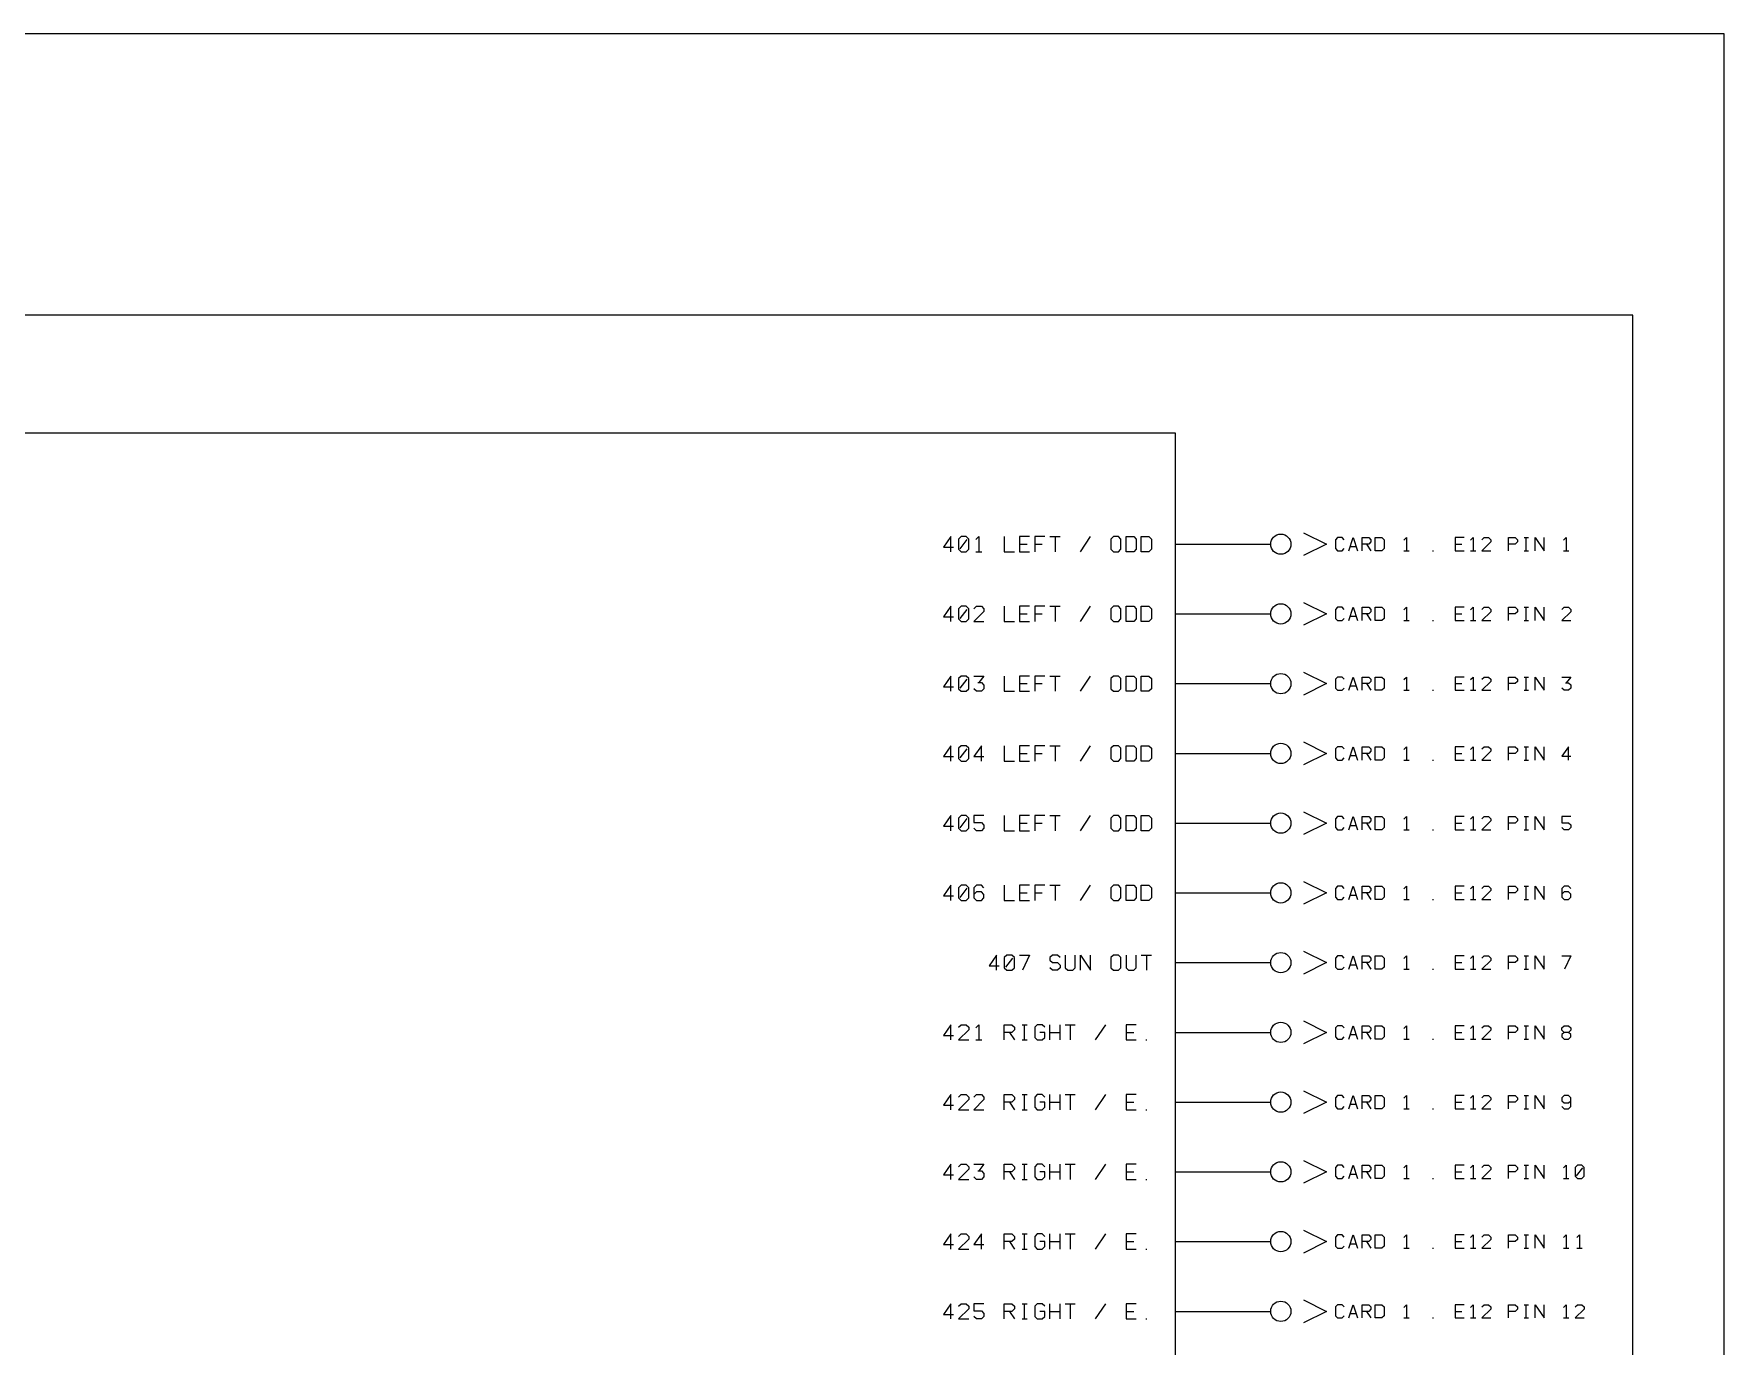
# Model space of a CAD drawing. Header units: millimetres. Extents: x 10 to 543, y 10 to 845.
# Drawn here: x 276.1 to 542.6, y 637.8 to 844.8 of the extents above; entities that cross this region are included whole.
import ezdxf

# ---------------------------------------------------------------- set-up
doc = ezdxf.new("R2010")
doc.units = ezdxf.units.MM
for name, color, linetype, lineweight in [('DEVICE', 7, 'CONTINUOUS', 25), ('GROUP', 6, 'CONTINUOUS', 25), ('LABEL', 8, 'CONTINUOUS', 25), ('POINT', 4, 'CONTINUOUS', 25), ('PORT_OUT', 30, 'CONTINUOUS', 25), ('PORTAL', 2, 'CONTINUOUS', 25), ('SHEET', 7, 'CONTINUOUS', 25)]:
    doc.layers.add(name, color=color, linetype=linetype, lineweight=lineweight)

msp = doc.modelspace()

# ---------------------------------------------------------------- linework, layer by layer
at = {"layer": 'DEVICE'}
msp.add_lwpolyline([(96.1, 48.8), (456.1, 48.8), (456.1, 781.8), (96.1, 781.8)], close=True, dxfattribs=at)
at = {"layer": 'GROUP'}
msp.add_lwpolyline([(24, 24), (528.2, 24), (528.2, 800.4), (24, 800.4)], close=True, dxfattribs=at)
at = {"layer": 'LABEL'}
for points in [[(420.7, 763.1), (420.7, 765.5), (419.5, 763.82), (421.1, 763.82)], [(422.3, 763.1), (423.1, 763.1), (423.5, 763.5), (423.5, 765.1), (423.1, 765.5), (422.3, 765.5), (421.9, 765.1), (421.9, 763.5), (422.3, 763.1)], [(422.14, 763.58), (423.26, 765.02)], [(424.62, 765.02), (425.1, 765.5), (425.1, 763.1)], [(429.1, 765.5), (429.1, 763.1), (430.7, 763.1)], [(433.1, 765.5), (431.5, 765.5), (431.5, 763.1), (433.1, 763.1)], [(435.5, 765.5), (433.9, 765.5), (433.9, 763.1)], [(436.3, 765.5), (437.9, 765.5)], [(437.1, 765.5), (437.1, 763.1)], [(441.1, 763.1), (442.7, 765.5)], [(446.3, 763.1), (447.1, 763.1), (447.5, 763.5), (447.5, 765.1), (447.1, 765.5), (446.3, 765.5), (445.9, 765.1), (445.9, 763.5), (446.3, 763.1)], [(448.3, 763.1), (448.3, 765.5), (449.5, 765.5), (449.9, 765.1), (449.9, 763.5), (449.5, 763.1), (448.3, 763.1)], [(450.7, 763.1), (450.7, 765.5), (451.9, 765.5), (452.3, 765.1), (452.3, 763.5), (451.9, 763.1), (450.7, 763.1)], [(424.62, 763.1), (425.58, 763.1)], [(431.5, 764.3), (432.7, 764.3)], [(433.9, 764.3), (435.1, 764.3)], [(420.7, 752.1), (420.7, 754.5), (419.5, 752.82), (421.1, 752.82)], [(422.3, 752.1), (423.1, 752.1), (423.5, 752.5), (423.5, 754.1), (423.1, 754.5), (422.3, 754.5), (421.9, 754.1), (421.9, 752.5), (422.3, 752.1)], [(424.3, 754.1), (424.7, 754.5), (425.5, 754.5), (425.9, 754.1), (425.9, 753.7), (424.3, 752.1), (425.9, 752.1)], [(429.1, 754.5), (429.1, 752.1), (430.7, 752.1)], [(433.1, 754.5), (431.5, 754.5), (431.5, 752.1), (433.1, 752.1)], [(435.5, 754.5), (433.9, 754.5), (433.9, 752.1)], [(436.3, 754.5), (437.9, 754.5)], [(437.1, 754.5), (437.1, 752.1)], [(441.1, 752.1), (442.7, 754.5)], [(446.3, 752.1), (447.1, 752.1), (447.5, 752.5), (447.5, 754.1), (447.1, 754.5), (446.3, 754.5), (445.9, 754.1), (445.9, 752.5), (446.3, 752.1)], [(448.3, 752.1), (448.3, 754.5), (449.5, 754.5), (449.9, 754.1), (449.9, 752.5), (449.5, 752.1), (448.3, 752.1)], [(450.7, 752.1), (450.7, 754.5), (451.9, 754.5), (452.3, 754.1), (452.3, 752.5), (451.9, 752.1), (450.7, 752.1)], [(422.14, 752.58), (423.26, 754.02)], [(431.5, 753.3), (432.7, 753.3)], [(433.9, 753.3), (435.1, 753.3)], [(420.7, 741.1), (420.7, 743.5), (419.5, 741.82), (421.1, 741.82)], [(422.3, 741.1), (423.1, 741.1), (423.5, 741.5), (423.5, 743.1), (423.1, 743.5), (422.3, 743.5), (421.9, 743.1), (421.9, 741.5), (422.3, 741.1)], [(422.14, 741.58), (423.26, 743.02)], [(424.3, 743.5), (425.9, 743.5), (425.1, 742.46)], [(424.94, 742.46), (425.5, 742.46), (425.9, 742.06), (425.9, 741.5), (425.5, 741.1), (424.7, 741.1), (424.3, 741.5)], [(429.1, 743.5), (429.1, 741.1), (430.7, 741.1)], [(433.1, 743.5), (431.5, 743.5), (431.5, 741.1), (433.1, 741.1)], [(431.5, 742.3), (432.7, 742.3)], [(435.5, 743.5), (433.9, 743.5), (433.9, 741.1)], [(433.9, 742.3), (435.1, 742.3)], [(436.3, 743.5), (437.9, 743.5)], [(437.1, 743.5), (437.1, 741.1)], [(441.1, 741.1), (442.7, 743.5)], [(446.3, 741.1), (447.1, 741.1), (447.5, 741.5), (447.5, 743.1), (447.1, 743.5), (446.3, 743.5), (445.9, 743.1), (445.9, 741.5), (446.3, 741.1)], [(448.3, 741.1), (448.3, 743.5), (449.5, 743.5), (449.9, 743.1), (449.9, 741.5), (449.5, 741.1), (448.3, 741.1)], [(450.7, 741.1), (450.7, 743.5), (451.9, 743.5), (452.3, 743.1), (452.3, 741.5), (451.9, 741.1), (450.7, 741.1)], [(420.7, 730.1), (420.7, 732.5), (419.5, 730.82), (421.1, 730.82)], [(422.3, 730.1), (423.1, 730.1), (423.5, 730.5), (423.5, 732.1), (423.1, 732.5), (422.3, 732.5), (421.9, 732.1), (421.9, 730.5), (422.3, 730.1)], [(422.14, 730.58), (423.26, 732.02)], [(425.5, 730.1), (425.5, 732.5), (424.3, 730.82), (425.9, 730.82)], [(429.1, 732.5), (429.1, 730.1), (430.7, 730.1)], [(433.1, 732.5), (431.5, 732.5), (431.5, 730.1), (433.1, 730.1)], [(431.5, 731.3), (432.7, 731.3)], [(435.5, 732.5), (433.9, 732.5), (433.9, 730.1)], [(433.9, 731.3), (435.1, 731.3)], [(436.3, 732.5), (437.9, 732.5)], [(437.1, 732.5), (437.1, 730.1)], [(441.1, 730.1), (442.7, 732.5)], [(446.3, 730.1), (447.1, 730.1), (447.5, 730.5), (447.5, 732.1), (447.1, 732.5), (446.3, 732.5), (445.9, 732.1), (445.9, 730.5), (446.3, 730.1)], [(448.3, 730.1), (448.3, 732.5), (449.5, 732.5), (449.9, 732.1), (449.9, 730.5), (449.5, 730.1), (448.3, 730.1)], [(450.7, 730.1), (450.7, 732.5), (451.9, 732.5), (452.3, 732.1), (452.3, 730.5), (451.9, 730.1), (450.7, 730.1)], [(420.7, 719.1), (420.7, 721.5), (419.5, 719.82), (421.1, 719.82)], [(422.3, 719.1), (423.1, 719.1), (423.5, 719.5), (423.5, 721.1), (423.1, 721.5), (422.3, 721.5), (421.9, 721.1), (421.9, 719.5), (422.3, 719.1)], [(422.14, 719.58), (423.26, 721.02)], [(425.9, 721.5), (424.3, 721.5), (424.3, 720.38), (425.5, 720.38), (425.9, 719.98), (425.9, 719.5), (425.5, 719.1), (424.7, 719.1), (424.3, 719.5)], [(429.1, 721.5), (429.1, 719.1), (430.7, 719.1)], [(433.1, 721.5), (431.5, 721.5), (431.5, 719.1), (433.1, 719.1)], [(431.5, 720.3), (432.7, 720.3)], [(435.5, 721.5), (433.9, 721.5), (433.9, 719.1)], [(433.9, 720.3), (435.1, 720.3)], [(436.3, 721.5), (437.9, 721.5)], [(437.1, 721.5), (437.1, 719.1)], [(441.1, 719.1), (442.7, 721.5)], [(446.3, 719.1), (447.1, 719.1), (447.5, 719.5), (447.5, 721.1), (447.1, 721.5), (446.3, 721.5), (445.9, 721.1), (445.9, 719.5), (446.3, 719.1)], [(448.3, 719.1), (448.3, 721.5), (449.5, 721.5), (449.9, 721.1), (449.9, 719.5), (449.5, 719.1), (448.3, 719.1)], [(450.7, 719.1), (450.7, 721.5), (451.9, 721.5), (452.3, 721.1), (452.3, 719.5), (451.9, 719.1), (450.7, 719.1)], [(420.7, 708.1), (420.7, 710.5), (419.5, 708.82), (421.1, 708.82)], [(422.3, 708.1), (423.1, 708.1), (423.5, 708.5), (423.5, 710.1), (423.1, 710.5), (422.3, 710.5), (421.9, 710.1), (421.9, 708.5), (422.3, 708.1)], [(422.14, 708.58), (423.26, 710.02)], [(425.9, 710.1), (425.5, 710.5), (424.7, 710.5), (424.3, 710.1), (424.3, 708.5), (424.7, 708.1), (425.5, 708.1), (425.9, 708.5), (425.9, 709.06), (425.5, 709.46), (424.7, 709.46), (424.3, 709.06)], [(429.1, 710.5), (429.1, 708.1), (430.7, 708.1)], [(433.1, 710.5), (431.5, 710.5), (431.5, 708.1), (433.1, 708.1)], [(431.5, 709.3), (432.7, 709.3)], [(435.5, 710.5), (433.9, 710.5), (433.9, 708.1)], [(433.9, 709.3), (435.1, 709.3)], [(436.3, 710.5), (437.9, 710.5)], [(437.1, 710.5), (437.1, 708.1)], [(441.1, 708.1), (442.7, 710.5)], [(446.3, 708.1), (447.1, 708.1), (447.5, 708.5), (447.5, 710.1), (447.1, 710.5), (446.3, 710.5), (445.9, 710.1), (445.9, 708.5), (446.3, 708.1)], [(448.3, 708.1), (448.3, 710.5), (449.5, 710.5), (449.9, 710.1), (449.9, 708.5), (449.5, 708.1), (448.3, 708.1)], [(450.7, 708.1), (450.7, 710.5), (451.9, 710.5), (452.3, 710.1), (452.3, 708.5), (451.9, 708.1), (450.7, 708.1)], [(427.9, 697.1), (427.9, 699.5), (426.7, 697.82), (428.3, 697.82)], [(429.5, 697.1), (430.3, 697.1), (430.7, 697.5), (430.7, 699.1), (430.3, 699.5), (429.5, 699.5), (429.1, 699.1), (429.1, 697.5), (429.5, 697.1)], [(429.34, 697.58), (430.46, 699.02)], [(431.5, 699.5), (433.1, 699.5), (431.98, 697.1)], [(437.9, 699.1), (437.5, 699.5), (436.7, 699.5), (436.3, 699.1), (436.3, 698.7), (436.7, 698.3), (437.5, 698.3), (437.9, 697.9), (437.9, 697.5), (437.5, 697.1), (436.7, 697.1), (436.3, 697.5)], [(438.7, 699.5), (438.7, 697.5), (439.1, 697.1), (439.9, 697.1), (440.3, 697.5), (440.3, 699.5)], [(441.1, 697.1), (441.1, 699.5), (442.7, 697.1), (442.7, 699.5)], [(446.3, 697.1), (447.1, 697.1), (447.5, 697.5), (447.5, 699.1), (447.1, 699.5), (446.3, 699.5), (445.9, 699.1), (445.9, 697.5), (446.3, 697.1)], [(448.3, 699.5), (448.3, 697.5), (448.7, 697.1), (449.5, 697.1), (449.9, 697.5), (449.9, 699.5)], [(450.7, 699.5), (452.3, 699.5)], [(451.5, 699.5), (451.5, 697.1)], [(420.7, 686.1), (420.7, 688.5), (419.5, 686.82), (421.1, 686.82)], [(421.9, 688.1), (422.3, 688.5), (423.1, 688.5), (423.5, 688.1), (423.5, 687.7), (421.9, 686.1), (423.5, 686.1)], [(424.62, 688.02), (425.1, 688.5), (425.1, 686.1)], [(429.1, 686.1), (429.1, 688.5), (430.3, 688.5), (430.7, 688.1), (430.7, 687.7), (430.3, 687.3), (429.1, 687.3)], [(431.9, 688.5), (432.7, 688.5)], [(432.3, 686.1), (432.3, 688.5)], [(435.5, 688.1), (435.1, 688.5), (434.3, 688.5), (433.9, 688.1), (433.9, 686.5), (434.3, 686.1), (435.1, 686.1), (435.5, 686.5), (435.5, 687.3), (434.7, 687.3)], [(436.3, 686.1), (436.3, 688.5)], [(437.9, 686.1), (437.9, 688.5)], [(438.7, 688.5), (440.3, 688.5)], [(439.5, 688.5), (439.5, 686.1)], [(443.5, 686.1), (445.1, 688.5)], [(449.9, 688.5), (448.3, 688.5), (448.3, 686.1), (449.9, 686.1)], [(424.62, 686.1), (425.58, 686.1)], [(429.9, 687.3), (430.7, 686.1)], [(431.9, 686.1), (432.7, 686.1)], [(436.3, 687.3), (437.9, 687.3)], [(448.3, 687.3), (449.5, 687.3)], [(451.42, 686.1), (451.58, 686.1)], [(420.7, 675.1), (420.7, 677.5), (419.5, 675.82), (421.1, 675.82)], [(421.9, 677.1), (422.3, 677.5), (423.1, 677.5), (423.5, 677.1), (423.5, 676.7), (421.9, 675.1), (423.5, 675.1)], [(424.3, 677.1), (424.7, 677.5), (425.5, 677.5), (425.9, 677.1), (425.9, 676.7), (424.3, 675.1), (425.9, 675.1)], [(429.1, 675.1), (429.1, 677.5), (430.3, 677.5), (430.7, 677.1), (430.7, 676.7), (430.3, 676.3), (429.1, 676.3)], [(431.9, 677.5), (432.7, 677.5)], [(432.3, 675.1), (432.3, 677.5)], [(435.5, 677.1), (435.1, 677.5), (434.3, 677.5), (433.9, 677.1), (433.9, 675.5), (434.3, 675.1), (435.1, 675.1), (435.5, 675.5), (435.5, 676.3), (434.7, 676.3)], [(436.3, 675.1), (436.3, 677.5)], [(437.9, 675.1), (437.9, 677.5)], [(438.7, 677.5), (440.3, 677.5)], [(439.5, 677.5), (439.5, 675.1)], [(443.5, 675.1), (445.1, 677.5)], [(449.9, 677.5), (448.3, 677.5), (448.3, 675.1), (449.9, 675.1)], [(429.9, 676.3), (430.7, 675.1)], [(431.9, 675.1), (432.7, 675.1)], [(436.3, 676.3), (437.9, 676.3)], [(448.3, 676.3), (449.5, 676.3)], [(451.42, 675.1), (451.58, 675.1)], [(420.7, 664.1), (420.7, 666.5), (419.5, 664.82), (421.1, 664.82)], [(421.9, 666.1), (422.3, 666.5), (423.1, 666.5), (423.5, 666.1), (423.5, 665.7), (421.9, 664.1), (423.5, 664.1)], [(424.3, 666.5), (425.9, 666.5), (425.1, 665.46)], [(429.1, 664.1), (429.1, 666.5), (430.3, 666.5), (430.7, 666.1), (430.7, 665.7), (430.3, 665.3), (429.1, 665.3)], [(431.9, 666.5), (432.7, 666.5)], [(432.3, 664.1), (432.3, 666.5)], [(435.5, 666.1), (435.1, 666.5), (434.3, 666.5), (433.9, 666.1), (433.9, 664.5), (434.3, 664.1), (435.1, 664.1), (435.5, 664.5), (435.5, 665.3), (434.7, 665.3)], [(436.3, 664.1), (436.3, 666.5)], [(437.9, 664.1), (437.9, 666.5)], [(438.7, 666.5), (440.3, 666.5)], [(439.5, 666.5), (439.5, 664.1)], [(443.5, 664.1), (445.1, 666.5)], [(449.9, 666.5), (448.3, 666.5), (448.3, 664.1), (449.9, 664.1)], [(424.94, 665.46), (425.5, 665.46), (425.9, 665.06), (425.9, 664.5), (425.5, 664.1), (424.7, 664.1), (424.3, 664.5)], [(429.9, 665.3), (430.7, 664.1)], [(431.9, 664.1), (432.7, 664.1)], [(436.3, 665.3), (437.9, 665.3)], [(448.3, 665.3), (449.5, 665.3)], [(451.42, 664.1), (451.58, 664.1)], [(420.7, 653.1), (420.7, 655.5), (419.5, 653.82), (421.1, 653.82)], [(421.9, 655.1), (422.3, 655.5), (423.1, 655.5), (423.5, 655.1), (423.5, 654.7), (421.9, 653.1), (423.5, 653.1)], [(425.5, 653.1), (425.5, 655.5), (424.3, 653.82), (425.9, 653.82)], [(429.1, 653.1), (429.1, 655.5), (430.3, 655.5), (430.7, 655.1), (430.7, 654.7), (430.3, 654.3), (429.1, 654.3)], [(429.9, 654.3), (430.7, 653.1)], [(431.9, 655.5), (432.7, 655.5)], [(431.9, 653.1), (432.7, 653.1)], [(432.3, 653.1), (432.3, 655.5)], [(435.5, 655.1), (435.1, 655.5), (434.3, 655.5), (433.9, 655.1), (433.9, 653.5), (434.3, 653.1), (435.1, 653.1), (435.5, 653.5), (435.5, 654.3), (434.7, 654.3)], [(436.3, 653.1), (436.3, 655.5)], [(436.3, 654.3), (437.9, 654.3)], [(437.9, 653.1), (437.9, 655.5)], [(438.7, 655.5), (440.3, 655.5)], [(439.5, 655.5), (439.5, 653.1)], [(443.5, 653.1), (445.1, 655.5)], [(449.9, 655.5), (448.3, 655.5), (448.3, 653.1), (449.9, 653.1)], [(448.3, 654.3), (449.5, 654.3)], [(451.42, 653.1), (451.58, 653.1)], [(420.7, 642.1), (420.7, 644.5), (419.5, 642.82), (421.1, 642.82)], [(421.9, 644.1), (422.3, 644.5), (423.1, 644.5), (423.5, 644.1), (423.5, 643.7), (421.9, 642.1), (423.5, 642.1)], [(425.9, 644.5), (424.3, 644.5), (424.3, 643.38), (425.5, 643.38), (425.9, 642.98), (425.9, 642.5), (425.5, 642.1), (424.7, 642.1), (424.3, 642.5)], [(429.1, 642.1), (429.1, 644.5), (430.3, 644.5), (430.7, 644.1), (430.7, 643.7), (430.3, 643.3), (429.1, 643.3)], [(429.9, 643.3), (430.7, 642.1)], [(431.9, 644.5), (432.7, 644.5)], [(432.3, 642.1), (432.3, 644.5)], [(435.5, 644.1), (435.1, 644.5), (434.3, 644.5), (433.9, 644.1), (433.9, 642.5), (434.3, 642.1), (435.1, 642.1), (435.5, 642.5), (435.5, 643.3), (434.7, 643.3)], [(436.3, 642.1), (436.3, 644.5)], [(436.3, 643.3), (437.9, 643.3)], [(437.9, 642.1), (437.9, 644.5)], [(438.7, 644.5), (440.3, 644.5)], [(439.5, 644.5), (439.5, 642.1)], [(443.5, 642.1), (445.1, 644.5)], [(449.9, 644.5), (448.3, 644.5), (448.3, 642.1), (449.9, 642.1)], [(448.3, 643.3), (449.5, 643.3)], [(431.9, 642.1), (432.7, 642.1)], [(451.42, 642.1), (451.58, 642.1)]]:
    msp.add_lwpolyline(points, dxfattribs=at)
at = {"layer": 'POINT'}
for centre in [(472.7, 764.3), (472.7, 753.3), (472.7, 742.3), (472.7, 731.3), (472.7, 720.3), (472.7, 709.3), (472.7, 698.3), (472.7, 687.3), (472.7, 676.3), (472.7, 665.3), (472.7, 654.3), (472.7, 643.3)]:
    msp.add_circle(centre, 1.6, dxfattribs=at)
at = {"layer": 'PORT_OUT'}
for p, q in [((456.1, 764.3), (471.1, 764.3)), ((456.1, 753.3), (471.1, 753.3)), ((456.1, 742.3), (471.1, 742.3)), ((456.1, 731.3), (471.1, 731.3)), ((456.1, 720.3), (471.1, 720.3)), ((456.1, 709.3), (471.1, 709.3)), ((456.1, 698.3), (471.1, 698.3)), ((456.1, 687.3), (471.1, 687.3)), ((456.1, 676.3), (471.1, 676.3)), ((456.1, 665.3), (471.1, 665.3)), ((456.1, 654.3), (471.1, 654.3)), ((456.1, 643.3), (471.1, 643.3))]:
    msp.add_line(p, q, dxfattribs=at)
at = {"layer": 'PORTAL'}
for points in [[(476.3, 766.1), (479.9, 764.3), (476.3, 762.5)], [(482.7, 765), (482.35, 765.35), (481.65, 765.35), (481.3, 765), (481.3, 763.6), (481.65, 763.25), (482.35, 763.25), (482.7, 763.6)], [(483.4, 763.25), (484.1, 765.35), (484.8, 763.25)], [(485.5, 763.25), (485.5, 765.35), (486.55, 765.35), (486.9, 765), (486.9, 764.65), (486.55, 764.3), (485.5, 764.3)], [(487.6, 763.25), (487.6, 765.35), (488.65, 765.35), (489, 765), (489, 763.6), (488.65, 763.25), (487.6, 763.25)], [(492.08, 764.93), (492.5, 765.35), (492.5, 763.25)], [(501.6, 765.35), (500.2, 765.35), (500.2, 763.25), (501.6, 763.25)], [(502.58, 764.93), (503, 765.35), (503, 763.25)], [(504.4, 765), (504.75, 765.35), (505.45, 765.35), (505.8, 765), (505.8, 764.65), (504.4, 763.25), (505.8, 763.25)], [(508.6, 763.25), (508.6, 765.35), (509.65, 765.35), (510, 765), (510, 764.65), (509.65, 764.3), (508.6, 764.3)], [(511.05, 765.35), (511.75, 765.35)], [(511.4, 763.25), (511.4, 765.35)], [(512.8, 763.25), (512.8, 765.35), (514.2, 763.25), (514.2, 765.35)], [(517.28, 764.93), (517.7, 765.35), (517.7, 763.25)], [(483.64, 763.95), (484.56, 763.95)], [(486.2, 764.3), (486.9, 763.25)], [(492.08, 763.25), (492.92, 763.25)], [(496.63, 763.25), (496.77, 763.25)], [(500.2, 764.3), (501.25, 764.3)], [(502.58, 763.25), (503.42, 763.25)], [(511.05, 763.25), (511.75, 763.25)], [(517.28, 763.25), (518.12, 763.25)], [(476.3, 755.1), (479.9, 753.3), (476.3, 751.5)], [(482.7, 754), (482.35, 754.35), (481.65, 754.35), (481.3, 754), (481.3, 752.6), (481.65, 752.25), (482.35, 752.25), (482.7, 752.6)], [(483.4, 752.25), (484.1, 754.35), (484.8, 752.25)], [(485.5, 752.25), (485.5, 754.35), (486.55, 754.35), (486.9, 754), (486.9, 753.65), (486.55, 753.3), (485.5, 753.3)], [(487.6, 752.25), (487.6, 754.35), (488.65, 754.35), (489, 754), (489, 752.6), (488.65, 752.25), (487.6, 752.25)], [(492.08, 753.93), (492.5, 754.35), (492.5, 752.25)], [(501.6, 754.35), (500.2, 754.35), (500.2, 752.25), (501.6, 752.25)], [(502.58, 753.93), (503, 754.35), (503, 752.25)], [(504.4, 754), (504.75, 754.35), (505.45, 754.35), (505.8, 754), (505.8, 753.65), (504.4, 752.25), (505.8, 752.25)], [(508.6, 752.25), (508.6, 754.35), (509.65, 754.35), (510, 754), (510, 753.65), (509.65, 753.3), (508.6, 753.3)], [(511.05, 754.35), (511.75, 754.35)], [(511.4, 752.25), (511.4, 754.35)], [(512.8, 752.25), (512.8, 754.35), (514.2, 752.25), (514.2, 754.35)], [(517, 754), (517.35, 754.35), (518.05, 754.35), (518.4, 754), (518.4, 753.65), (517, 752.25), (518.4, 752.25)], [(483.64, 752.95), (484.56, 752.95)], [(486.2, 753.3), (486.9, 752.25)], [(492.08, 752.25), (492.92, 752.25)], [(496.63, 752.25), (496.77, 752.25)], [(500.2, 753.3), (501.25, 753.3)], [(502.58, 752.25), (503.42, 752.25)], [(511.05, 752.25), (511.75, 752.25)], [(476.3, 744.1), (479.9, 742.3), (476.3, 740.5)], [(482.7, 743), (482.35, 743.35), (481.65, 743.35), (481.3, 743), (481.3, 741.6), (481.65, 741.25), (482.35, 741.25), (482.7, 741.6)], [(483.4, 741.25), (484.1, 743.35), (484.8, 741.25)], [(483.64, 741.95), (484.56, 741.95)], [(485.5, 741.25), (485.5, 743.35), (486.55, 743.35), (486.9, 743), (486.9, 742.65), (486.55, 742.3), (485.5, 742.3)], [(486.2, 742.3), (486.9, 741.25)], [(487.6, 741.25), (487.6, 743.35), (488.65, 743.35), (489, 743), (489, 741.6), (488.65, 741.25), (487.6, 741.25)], [(492.08, 742.93), (492.5, 743.35), (492.5, 741.25)], [(492.08, 741.25), (492.92, 741.25)], [(496.63, 741.25), (496.77, 741.25)], [(501.6, 743.35), (500.2, 743.35), (500.2, 741.25), (501.6, 741.25)], [(500.2, 742.3), (501.25, 742.3)], [(502.58, 742.93), (503, 743.35), (503, 741.25)], [(502.58, 741.25), (503.42, 741.25)], [(504.4, 743), (504.75, 743.35), (505.45, 743.35), (505.8, 743), (505.8, 742.65), (504.4, 741.25), (505.8, 741.25)], [(508.6, 741.25), (508.6, 743.35), (509.65, 743.35), (510, 743), (510, 742.65), (509.65, 742.3), (508.6, 742.3)], [(511.05, 743.35), (511.75, 743.35)], [(511.05, 741.25), (511.75, 741.25)], [(511.4, 741.25), (511.4, 743.35)], [(512.8, 741.25), (512.8, 743.35), (514.2, 741.25), (514.2, 743.35)], [(517, 743.35), (518.4, 743.35), (517.7, 742.44)], [(517.56, 742.44), (518.05, 742.44), (518.4, 742.09), (518.4, 741.6), (518.05, 741.25), (517.35, 741.25), (517, 741.6)], [(476.3, 733.1), (479.9, 731.3), (476.3, 729.5)], [(482.7, 732), (482.35, 732.35), (481.65, 732.35), (481.3, 732), (481.3, 730.6), (481.65, 730.25), (482.35, 730.25), (482.7, 730.6)], [(483.4, 730.25), (484.1, 732.35), (484.8, 730.25)], [(483.64, 730.95), (484.56, 730.95)], [(485.5, 730.25), (485.5, 732.35), (486.55, 732.35), (486.9, 732), (486.9, 731.65), (486.55, 731.3), (485.5, 731.3)], [(486.2, 731.3), (486.9, 730.25)], [(487.6, 730.25), (487.6, 732.35), (488.65, 732.35), (489, 732), (489, 730.6), (488.65, 730.25), (487.6, 730.25)], [(492.08, 731.93), (492.5, 732.35), (492.5, 730.25)], [(492.08, 730.25), (492.92, 730.25)], [(496.63, 730.25), (496.77, 730.25)], [(501.6, 732.35), (500.2, 732.35), (500.2, 730.25), (501.6, 730.25)], [(500.2, 731.3), (501.25, 731.3)], [(502.58, 731.93), (503, 732.35), (503, 730.25)], [(502.58, 730.25), (503.42, 730.25)], [(504.4, 732), (504.75, 732.35), (505.45, 732.35), (505.8, 732), (505.8, 731.65), (504.4, 730.25), (505.8, 730.25)], [(508.6, 730.25), (508.6, 732.35), (509.65, 732.35), (510, 732), (510, 731.65), (509.65, 731.3), (508.6, 731.3)], [(511.05, 732.35), (511.75, 732.35)], [(511.05, 730.25), (511.75, 730.25)], [(511.4, 730.25), (511.4, 732.35)], [(512.8, 730.25), (512.8, 732.35), (514.2, 730.25), (514.2, 732.35)], [(518.05, 730.25), (518.05, 732.35), (517, 730.88), (518.4, 730.88)], [(476.3, 722.1), (479.9, 720.3), (476.3, 718.5)], [(482.7, 721), (482.35, 721.35), (481.65, 721.35), (481.3, 721), (481.3, 719.6), (481.65, 719.25), (482.35, 719.25), (482.7, 719.6)], [(483.4, 719.25), (484.1, 721.35), (484.8, 719.25)], [(483.64, 719.95), (484.56, 719.95)], [(485.5, 719.25), (485.5, 721.35), (486.55, 721.35), (486.9, 721), (486.9, 720.65), (486.55, 720.3), (485.5, 720.3)], [(486.2, 720.3), (486.9, 719.25)], [(487.6, 719.25), (487.6, 721.35), (488.65, 721.35), (489, 721), (489, 719.6), (488.65, 719.25), (487.6, 719.25)], [(492.08, 720.93), (492.5, 721.35), (492.5, 719.25)], [(501.6, 721.35), (500.2, 721.35), (500.2, 719.25), (501.6, 719.25)], [(500.2, 720.3), (501.25, 720.3)], [(502.58, 720.93), (503, 721.35), (503, 719.25)], [(504.4, 721), (504.75, 721.35), (505.45, 721.35), (505.8, 721), (505.8, 720.65), (504.4, 719.25), (505.8, 719.25)], [(508.6, 719.25), (508.6, 721.35), (509.65, 721.35), (510, 721), (510, 720.65), (509.65, 720.3), (508.6, 720.3)], [(511.05, 721.35), (511.75, 721.35)], [(511.4, 719.25), (511.4, 721.35)], [(512.8, 719.25), (512.8, 721.35), (514.2, 719.25), (514.2, 721.35)], [(518.4, 721.35), (517, 721.35), (517, 720.37), (518.05, 720.37), (518.4, 720.02), (518.4, 719.6), (518.05, 719.25), (517.35, 719.25), (517, 719.6)], [(492.08, 719.25), (492.92, 719.25)], [(496.63, 719.25), (496.77, 719.25)], [(502.58, 719.25), (503.42, 719.25)], [(511.05, 719.25), (511.75, 719.25)], [(476.3, 711.1), (479.9, 709.3), (476.3, 707.5)], [(482.7, 710), (482.35, 710.35), (481.65, 710.35), (481.3, 710), (481.3, 708.6), (481.65, 708.25), (482.35, 708.25), (482.7, 708.6)], [(483.4, 708.25), (484.1, 710.35), (484.8, 708.25)], [(483.64, 708.95), (484.56, 708.95)], [(485.5, 708.25), (485.5, 710.35), (486.55, 710.35), (486.9, 710), (486.9, 709.65), (486.55, 709.3), (485.5, 709.3)], [(486.2, 709.3), (486.9, 708.25)], [(487.6, 708.25), (487.6, 710.35), (488.65, 710.35), (489, 710), (489, 708.6), (488.65, 708.25), (487.6, 708.25)], [(492.08, 709.93), (492.5, 710.35), (492.5, 708.25)], [(501.6, 710.35), (500.2, 710.35), (500.2, 708.25), (501.6, 708.25)], [(500.2, 709.3), (501.25, 709.3)], [(502.58, 709.93), (503, 710.35), (503, 708.25)], [(504.4, 710), (504.75, 710.35), (505.45, 710.35), (505.8, 710), (505.8, 709.65), (504.4, 708.25), (505.8, 708.25)], [(508.6, 708.25), (508.6, 710.35), (509.65, 710.35), (510, 710), (510, 709.65), (509.65, 709.3), (508.6, 709.3)], [(511.05, 710.35), (511.75, 710.35)], [(511.4, 708.25), (511.4, 710.35)], [(512.8, 708.25), (512.8, 710.35), (514.2, 708.25), (514.2, 710.35)], [(518.4, 710), (518.05, 710.35), (517.35, 710.35), (517, 710), (517, 708.6), (517.35, 708.25), (518.05, 708.25), (518.4, 708.6), (518.4, 709.09), (518.05, 709.44), (517.35, 709.44), (517, 709.09)], [(492.08, 708.25), (492.92, 708.25)], [(496.63, 708.25), (496.77, 708.25)], [(502.58, 708.25), (503.42, 708.25)], [(511.05, 708.25), (511.75, 708.25)], [(476.3, 700.1), (479.9, 698.3), (476.3, 696.5)], [(482.7, 699), (482.35, 699.35), (481.65, 699.35), (481.3, 699), (481.3, 697.6), (481.65, 697.25), (482.35, 697.25), (482.7, 697.6)], [(483.4, 697.25), (484.1, 699.35), (484.8, 697.25)], [(485.5, 697.25), (485.5, 699.35), (486.55, 699.35), (486.9, 699), (486.9, 698.65), (486.55, 698.3), (485.5, 698.3)], [(486.2, 698.3), (486.9, 697.25)], [(487.6, 697.25), (487.6, 699.35), (488.65, 699.35), (489, 699), (489, 697.6), (488.65, 697.25), (487.6, 697.25)], [(492.08, 698.93), (492.5, 699.35), (492.5, 697.25)], [(501.6, 699.35), (500.2, 699.35), (500.2, 697.25), (501.6, 697.25)], [(500.2, 698.3), (501.25, 698.3)], [(502.58, 698.93), (503, 699.35), (503, 697.25)], [(504.4, 699), (504.75, 699.35), (505.45, 699.35), (505.8, 699), (505.8, 698.65), (504.4, 697.25), (505.8, 697.25)], [(508.6, 697.25), (508.6, 699.35), (509.65, 699.35), (510, 699), (510, 698.65), (509.65, 698.3), (508.6, 698.3)], [(511.05, 699.35), (511.75, 699.35)], [(511.4, 697.25), (511.4, 699.35)], [(512.8, 697.25), (512.8, 699.35), (514.2, 697.25), (514.2, 699.35)], [(517, 699.35), (518.4, 699.35), (517.42, 697.25)], [(483.64, 697.95), (484.56, 697.95)], [(492.08, 697.25), (492.92, 697.25)], [(496.63, 697.25), (496.77, 697.25)], [(502.58, 697.25), (503.42, 697.25)], [(511.05, 697.25), (511.75, 697.25)], [(476.3, 689.1), (479.9, 687.3), (476.3, 685.5)], [(482.7, 688), (482.35, 688.35), (481.65, 688.35), (481.3, 688), (481.3, 686.6), (481.65, 686.25), (482.35, 686.25), (482.7, 686.6)], [(483.4, 686.25), (484.1, 688.35), (484.8, 686.25)], [(485.5, 686.25), (485.5, 688.35), (486.55, 688.35), (486.9, 688), (486.9, 687.65), (486.55, 687.3), (485.5, 687.3)], [(487.6, 686.25), (487.6, 688.35), (488.65, 688.35), (489, 688), (489, 686.6), (488.65, 686.25), (487.6, 686.25)], [(492.08, 687.93), (492.5, 688.35), (492.5, 686.25)], [(501.6, 688.35), (500.2, 688.35), (500.2, 686.25), (501.6, 686.25)], [(502.58, 687.93), (503, 688.35), (503, 686.25)], [(504.4, 688), (504.75, 688.35), (505.45, 688.35), (505.8, 688), (505.8, 687.65), (504.4, 686.25), (505.8, 686.25)], [(508.6, 686.25), (508.6, 688.35), (509.65, 688.35), (510, 688), (510, 687.65), (509.65, 687.3), (508.6, 687.3)], [(511.05, 688.35), (511.75, 688.35)], [(511.4, 686.25), (511.4, 688.35)], [(512.8, 686.25), (512.8, 688.35), (514.2, 686.25), (514.2, 688.35)], [(517.35, 687.3), (517, 687.65), (517, 688), (517.35, 688.35), (518.05, 688.35), (518.4, 688), (518.4, 687.65), (518.05, 687.3), (517.35, 687.3), (517, 686.95), (517, 686.6), (517.35, 686.25), (518.05, 686.25), (518.4, 686.6), (518.4, 686.95), (518.05, 687.3)], [(483.64, 686.95), (484.56, 686.95)], [(486.2, 687.3), (486.9, 686.25)], [(492.08, 686.25), (492.92, 686.25)], [(496.63, 686.25), (496.77, 686.25)], [(500.2, 687.3), (501.25, 687.3)], [(502.58, 686.25), (503.42, 686.25)], [(511.05, 686.25), (511.75, 686.25)], [(476.3, 678.1), (479.9, 676.3), (476.3, 674.5)], [(482.7, 677), (482.35, 677.35), (481.65, 677.35), (481.3, 677), (481.3, 675.6), (481.65, 675.25), (482.35, 675.25), (482.7, 675.6)], [(483.4, 675.25), (484.1, 677.35), (484.8, 675.25)], [(485.5, 675.25), (485.5, 677.35), (486.55, 677.35), (486.9, 677), (486.9, 676.65), (486.55, 676.3), (485.5, 676.3)], [(487.6, 675.25), (487.6, 677.35), (488.65, 677.35), (489, 677), (489, 675.6), (488.65, 675.25), (487.6, 675.25)], [(492.08, 676.93), (492.5, 677.35), (492.5, 675.25)], [(501.6, 677.35), (500.2, 677.35), (500.2, 675.25), (501.6, 675.25)], [(502.58, 676.93), (503, 677.35), (503, 675.25)], [(504.4, 677), (504.75, 677.35), (505.45, 677.35), (505.8, 677), (505.8, 676.65), (504.4, 675.25), (505.8, 675.25)], [(508.6, 675.25), (508.6, 677.35), (509.65, 677.35), (510, 677), (510, 676.65), (509.65, 676.3), (508.6, 676.3)], [(511.05, 677.35), (511.75, 677.35)], [(511.4, 675.25), (511.4, 677.35)], [(512.8, 675.25), (512.8, 677.35), (514.2, 675.25), (514.2, 677.35)], [(517, 675.6), (517.35, 675.25), (518.05, 675.25), (518.4, 675.6), (518.4, 677), (518.05, 677.35), (517.35, 677.35), (517, 677), (517, 676.51), (517.35, 676.16), (518.05, 676.16), (518.4, 676.51)], [(483.64, 675.95), (484.56, 675.95)], [(486.2, 676.3), (486.9, 675.25)], [(492.08, 675.25), (492.92, 675.25)], [(496.63, 675.25), (496.77, 675.25)], [(500.2, 676.3), (501.25, 676.3)], [(502.58, 675.25), (503.42, 675.25)], [(511.05, 675.25), (511.75, 675.25)], [(476.3, 667.1), (479.9, 665.3), (476.3, 663.5)], [(482.7, 666), (482.35, 666.35), (481.65, 666.35), (481.3, 666), (481.3, 664.6), (481.65, 664.25), (482.35, 664.25), (482.7, 664.6)], [(483.4, 664.25), (484.1, 666.35), (484.8, 664.25)], [(485.5, 664.25), (485.5, 666.35), (486.55, 666.35), (486.9, 666), (486.9, 665.65), (486.55, 665.3), (485.5, 665.3)], [(487.6, 664.25), (487.6, 666.35), (488.65, 666.35), (489, 666), (489, 664.6), (488.65, 664.25), (487.6, 664.25)], [(492.08, 665.93), (492.5, 666.35), (492.5, 664.25)], [(501.6, 666.35), (500.2, 666.35), (500.2, 664.25), (501.6, 664.25)], [(502.58, 665.93), (503, 666.35), (503, 664.25)], [(504.4, 666), (504.75, 666.35), (505.45, 666.35), (505.8, 666), (505.8, 665.65), (504.4, 664.25), (505.8, 664.25)], [(508.6, 664.25), (508.6, 666.35), (509.65, 666.35), (510, 666), (510, 665.65), (509.65, 665.3), (508.6, 665.3)], [(511.05, 666.35), (511.75, 666.35)], [(511.4, 664.25), (511.4, 666.35)], [(512.8, 664.25), (512.8, 666.35), (514.2, 664.25), (514.2, 666.35)], [(517.28, 665.93), (517.7, 666.35), (517.7, 664.25)], [(519.45, 664.25), (520.15, 664.25), (520.5, 664.6), (520.5, 666), (520.15, 666.35), (519.45, 666.35), (519.1, 666), (519.1, 664.6), (519.45, 664.25)], [(483.64, 664.95), (484.56, 664.95)], [(486.2, 665.3), (486.9, 664.25)], [(492.08, 664.25), (492.92, 664.25)], [(496.63, 664.25), (496.77, 664.25)], [(500.2, 665.3), (501.25, 665.3)], [(502.58, 664.25), (503.42, 664.25)], [(511.05, 664.25), (511.75, 664.25)], [(517.28, 664.25), (518.12, 664.25)], [(519.31, 664.67), (520.29, 665.93)], [(476.3, 656.1), (479.9, 654.3), (476.3, 652.5)], [(482.7, 655), (482.35, 655.35), (481.65, 655.35), (481.3, 655), (481.3, 653.6), (481.65, 653.25), (482.35, 653.25), (482.7, 653.6)], [(483.4, 653.25), (484.1, 655.35), (484.8, 653.25)], [(483.64, 653.95), (484.56, 653.95)], [(485.5, 653.25), (485.5, 655.35), (486.55, 655.35), (486.9, 655), (486.9, 654.65), (486.55, 654.3), (485.5, 654.3)], [(486.2, 654.3), (486.9, 653.25)], [(487.6, 653.25), (487.6, 655.35), (488.65, 655.35), (489, 655), (489, 653.6), (488.65, 653.25), (487.6, 653.25)], [(492.08, 654.93), (492.5, 655.35), (492.5, 653.25)], [(492.08, 653.25), (492.92, 653.25)], [(496.63, 653.25), (496.77, 653.25)], [(501.6, 655.35), (500.2, 655.35), (500.2, 653.25), (501.6, 653.25)], [(500.2, 654.3), (501.25, 654.3)], [(502.58, 654.93), (503, 655.35), (503, 653.25)], [(502.58, 653.25), (503.42, 653.25)], [(504.4, 655), (504.75, 655.35), (505.45, 655.35), (505.8, 655), (505.8, 654.65), (504.4, 653.25), (505.8, 653.25)], [(508.6, 653.25), (508.6, 655.35), (509.65, 655.35), (510, 655), (510, 654.65), (509.65, 654.3), (508.6, 654.3)], [(511.05, 655.35), (511.75, 655.35)], [(511.05, 653.25), (511.75, 653.25)], [(511.4, 653.25), (511.4, 655.35)], [(512.8, 653.25), (512.8, 655.35), (514.2, 653.25), (514.2, 655.35)], [(517.28, 654.93), (517.7, 655.35), (517.7, 653.25)], [(517.28, 653.25), (518.12, 653.25)], [(519.38, 654.93), (519.8, 655.35), (519.8, 653.25)], [(519.38, 653.25), (520.22, 653.25)], [(476.3, 645.1), (479.9, 643.3), (476.3, 641.5)], [(482.7, 644), (482.35, 644.35), (481.65, 644.35), (481.3, 644), (481.3, 642.6), (481.65, 642.25), (482.35, 642.25), (482.7, 642.6)], [(483.4, 642.25), (484.1, 644.35), (484.8, 642.25)], [(483.64, 642.95), (484.56, 642.95)], [(485.5, 642.25), (485.5, 644.35), (486.55, 644.35), (486.9, 644), (486.9, 643.65), (486.55, 643.3), (485.5, 643.3)], [(486.2, 643.3), (486.9, 642.25)], [(487.6, 642.25), (487.6, 644.35), (488.65, 644.35), (489, 644), (489, 642.6), (488.65, 642.25), (487.6, 642.25)], [(492.08, 643.93), (492.5, 644.35), (492.5, 642.25)], [(501.6, 644.35), (500.2, 644.35), (500.2, 642.25), (501.6, 642.25)], [(500.2, 643.3), (501.25, 643.3)], [(502.58, 643.93), (503, 644.35), (503, 642.25)], [(504.4, 644), (504.75, 644.35), (505.45, 644.35), (505.8, 644), (505.8, 643.65), (504.4, 642.25), (505.8, 642.25)], [(508.6, 642.25), (508.6, 644.35), (509.65, 644.35), (510, 644), (510, 643.65), (509.65, 643.3), (508.6, 643.3)], [(511.05, 644.35), (511.75, 644.35)], [(511.4, 642.25), (511.4, 644.35)], [(512.8, 642.25), (512.8, 644.35), (514.2, 642.25), (514.2, 644.35)], [(517.28, 643.93), (517.7, 644.35), (517.7, 642.25)], [(519.1, 644), (519.45, 644.35), (520.15, 644.35), (520.5, 644), (520.5, 643.65), (519.1, 642.25), (520.5, 642.25)], [(492.08, 642.25), (492.92, 642.25)], [(496.63, 642.25), (496.77, 642.25)], [(502.58, 642.25), (503.42, 642.25)], [(511.05, 642.25), (511.75, 642.25)], [(517.28, 642.25), (518.12, 642.25)]]:
    msp.add_lwpolyline(points, dxfattribs=at)
at = {"layer": 'SHEET'}
msp.add_lwpolyline([(9.6, 9.6), (542.6, 9.6), (542.6, 844.8), (9.6, 844.8)], close=True, dxfattribs=at)

doc.saveas('drawing.dxf')
